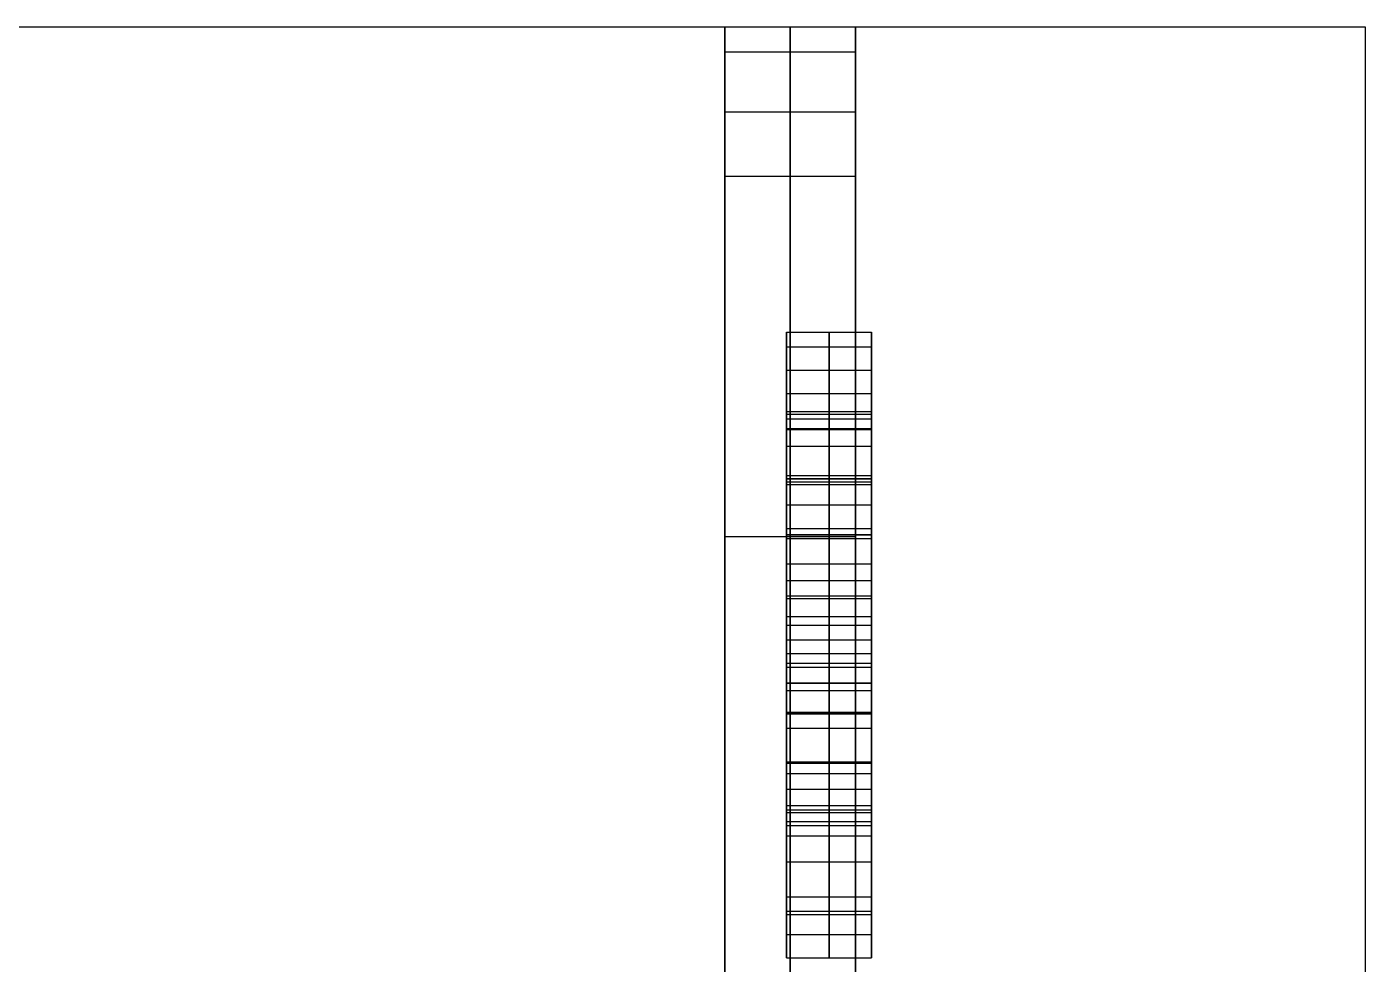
# Model space of a CAD drawing. Header units: millimetres. Extents: x -733 to 3323, y -1110 to 1290.
# Drawn here: x 575.5 to 733.1, y 289.7 to 400 of the extents above; entities that cross this region are included whole.
import ezdxf

# ---------------------------------------------------------------- set-up
doc = ezdxf.new("R2010")
doc.units = ezdxf.units.MM
for name, color, linetype, true_color in [('3d', 18, 'Continuous', 0x000000), ('Brand', 18, 'Continuous', 0x000000), ('Table', 18, 'Continuous', 0x000000)]:
    doc.layers.add(name, color=color, linetype=linetype, true_color=true_color)

msp = doc.modelspace()

# ---------------------------------------------------------------- linework, layer by layer
at = {"layer": '3d'}
for p, q in [((657.7, 7.7, 950), (657.7, 400, 950)), ((673.1, 7.7, 950), (673.1, 400, 950))]:
    msp.add_line(p, q, dxfattribs=at)
at = {"layer": '3d', "extrusion": (-1, 0, 0)}
for points in [[(657.7, 390, 700), (657.7, 400, 700), (657.7, 400, 707.69)], [(665.4, 390, 700), (665.4, 400, 700), (665.4, 400, 707.69)], [(673.1, 390, 700), (673.1, 400, 700), (673.1, 400, 707.69)]]:
    msp.add_rational_spline(points, [1, 0.707106781187, 1], degree=2, dxfattribs=at)
at = {"layer": '3d'}
for points in [[(657.7, 400, 707.69), (665.4, 400, 707.69), (673.1, 400, 707.69)], [(657.7, 400, 707.69), (657.7, 400, 930.77), (657.7, 400, 1153.85)], [(657.7, 400, 1153.85), (665.4, 400, 1153.85), (673.1, 400, 1153.85)], [(657.7, 400, 930.77), (665.4, 400, 930.77), (673.1, 400, 930.77)], [(665.4, 400, 707.69), (665.4, 400, 930.77), (665.4, 400, 1153.85)], [(673.1, 400, 707.69), (673.1, 400, 930.77), (673.1, 400, 1153.85)], [(657.7, 397.07, 702.25), (665.4, 397.07, 702.25), (673.1, 397.07, 702.25)], [(657.7, 390, 700), (665.4, 390, 700), (673.1, 390, 700)], [(657.7, 7.7, 700), (657.7, 198.85, 700), (657.7, 390, 700)], [(665.4, 7.7, 700), (665.4, 198.85, 700), (665.4, 390, 700)], [(673.1, 7.7, 700), (673.1, 198.85, 700), (673.1, 390, 700)], [(657.7, 382.43, 1186.48), (665.4, 382.43, 1186.48), (673.1, 382.43, 1186.48)], [(657.7, 340, 1200), (665.4, 340, 1200), (673.1, 340, 1200)], [(657.7, 340, 1200), (657.7, 0, 1200), (657.7, -340, 1200)], [(665.4, 340, 1200), (665.4, 0, 1200), (665.4, -340, 1200)], [(673.1, 340, 1200), (673.1, 0, 1200), (673.1, -340, 1200)]]:
    msp.add_open_spline(points, degree=2, dxfattribs=at)
at = {"layer": '3d', "extrusion": (1, 0, 0)}
for points in [[(657.7, 400, 1153.85), (657.7, 400, 1200), (657.7, 340, 1200)], [(665.4, 400, 1153.85), (665.4, 400, 1200), (665.4, 340, 1200)], [(673.1, 400, 1153.85), (673.1, 400, 1200), (673.1, 340, 1200)]]:
    msp.add_rational_spline(points, [1, 0.707106781187, 1], degree=2, dxfattribs=at)
at = {"layer": 'Brand'}
for p, q in [((664.98, 364.05, 755.22), (664.98, 354.11, 755.22)), ((674.98, 364.05, 755.22), (674.98, 354.11, 755.22)), ((664.98, 348.91, 804.89), (664.98, 354.39, 804.89)), ((674.98, 348.91, 804.89), (674.98, 354.39, 804.89)), ((664.98, 346.81, 772.3), (664.98, 346.81, 763.19)), ((664.98, 346.81, 747.24), (664.98, 346.81, 738.14)), ((674.98, 346.81, 772.3), (674.98, 346.81, 763.19)), ((674.98, 346.81, 747.24), (674.98, 346.81, 738.14)), ((664.98, 343.72, 794.49), (664.98, 343.72, 799.97)), ((664.98, 343.72, 819.55), (664.98, 343.72, 827.3)), ((674.98, 343.72, 794.49), (674.98, 343.72, 799.97)), ((674.98, 343.72, 819.55), (674.98, 343.72, 827.3)), ((664.98, 339.54, 755.22), (664.98, 329.58, 755.22)), ((674.98, 339.54, 755.22), (674.98, 329.58, 755.22)), ((664.98, 333.04, 804.89), (664.98, 338.52, 804.89)), ((674.98, 333.04, 804.89), (674.98, 338.52, 804.89)), ((664.98, 317.44, 804.89), (664.98, 311.96, 804.89)), ((674.98, 317.44, 804.89), (674.98, 311.96, 804.89)), ((664.98, 310.89, 772.2), (664.98, 310.89, 762.99)), ((664.98, 310.89, 747.46), (664.98, 310.89, 738.24)), ((674.98, 310.89, 772.2), (674.98, 310.89, 762.99)), ((674.98, 310.89, 747.46), (674.98, 310.89, 738.24)), ((664.98, 307.52, 791.03), (664.98, 307.52, 782.47)), ((674.98, 307.52, 791.03), (674.98, 307.52, 782.47)), ((664.98, 305.47, 755.22), (664.98, 295.53, 755.22)), ((674.98, 305.47, 755.22), (674.98, 295.53, 755.22)), ((664.98, 303.08, 804.89), (664.98, 297.59, 804.89)), ((674.98, 303.08, 804.89), (674.98, 297.59, 804.89))]:
    msp.add_line(p, q, dxfattribs=at)
at = {"layer": 'Brand', "extrusion": (1, 0, -2.53605e-15)}
for points in [[(346.46, 827.3), (340.97, 827.3), (325.11, 782.47), (330.59, 782.47), (334.84, 794.49), (352.59, 794.49), (356.84, 782.47), (362.32, 782.47)], [(304.78, 782.47), (290.41, 827.3), (295.9, 827.3), (307.52, 791.03), (319.14, 827.3), (324.62, 827.3), (310.26, 782.47)]]:
    msp.add_lwpolyline(points, close=True, dxfattribs=at)
at = {"layer": 'Brand', "extrusion": (1, -7.61545e-28, -5.80462e-15)}
msp.add_lwpolyline([(343.72, 819.55), (350.65, 799.97), (336.78, 799.97)], close=True, dxfattribs=at)
at = {"layer": 'Brand', "color": 18, "true_color": 0x000000, "extrusion": (-1, 0, 0)}
for points in [[(664.98, 364.05, 755.19), (664.98, 364.05, 745.76), (664.98, 356.33, 738.14), (664.98, 346.81, 738.14)], [(664.98, 346.81, 772.3), (664.98, 356.36, 772.31), (664.98, 364.05, 764.67), (664.98, 364.05, 755.19)], [(664.98, 352.71, 750.37), (664.98, 354.11, 752.49), (664.98, 354.37, 754.86), (664.98, 353.87, 757.32)], [(664.98, 346.12, 747.27), (664.98, 348.9, 747.05), (664.98, 351.16, 748.03), (664.98, 352.71, 750.37)], [(664.98, 346.81, 738.14), (664.98, 337.47, 738.14), (664.98, 329.61, 745.52), (664.98, 329.58, 755.21)], [(664.98, 339.79, 753.08), (664.98, 340.55, 749.72), (664.98, 343.03, 747.53), (664.98, 346.12, 747.27)], [(664.98, 319.3, 751.49), (664.98, 321.62, 749.17), (664.98, 323.91, 746.88), (664.98, 326.23, 744.58)], [(664.98, 326.23, 744.58), (664.98, 322.35, 739.52), (664.98, 315.09, 736.75), (664.98, 307.86, 738.84)], [(664.98, 319.13, 751.22), (664.98, 319.2, 751.29), (664.98, 319.23, 751.37), (664.98, 319.27, 751.43)], [(664.98, 313.5, 747.27), (664.98, 316.12, 747.57), (664.98, 317.97, 748.91), (664.98, 319.13, 751.22)], [(664.98, 306.47, 751.02), (664.98, 307.83, 748.39), (664.98, 310.62, 746.95), (664.98, 313.5, 747.27)]]:
    msp.add_open_spline(points, degree=3, dxfattribs=at)
at = {"layer": 'Brand', "extrusion": (-1, 0, 0)}
for points in [[(664.98, 364.05, 755.19), (664.98, 364.05, 764.67), (664.98, 356.36, 772.31), (664.98, 346.81, 772.3), (664.98, 337.4, 772.3), (664.98, 329.58, 764.86), (664.98, 329.58, 755.21), (664.98, 329.61, 745.52), (664.98, 337.47, 738.14), (664.98, 346.81, 738.14), (664.98, 356.33, 738.14), (664.98, 364.05, 745.76), (664.98, 364.05, 755.19)], [(669.98, 364.05, 755.19), (669.98, 364.05, 764.67), (669.98, 356.36, 772.31), (669.98, 346.81, 772.3), (669.98, 337.4, 772.3), (669.98, 329.58, 764.86), (669.98, 329.58, 755.21), (669.98, 329.61, 745.52), (669.98, 337.47, 738.14), (669.98, 346.81, 738.14), (669.98, 356.33, 738.14), (669.98, 364.05, 745.76), (669.98, 364.05, 755.19)], [(674.98, 364.05, 755.19), (674.98, 364.05, 764.67), (674.98, 356.36, 772.31), (674.98, 346.81, 772.3), (674.98, 337.4, 772.3), (674.98, 329.58, 764.86), (674.98, 329.58, 755.21), (674.98, 329.61, 745.52), (674.98, 337.47, 738.14), (674.98, 346.81, 738.14), (674.98, 356.33, 738.14), (674.98, 364.05, 745.76), (674.98, 364.05, 755.19)]]:
    msp.add_open_spline(points, degree=3, knots=[-4, -4, -4, -4, -3, -3, -3, -2, -2, -2, -1, -1, -1, 0, 0, 0, 0], dxfattribs=at)
at = {"layer": 'Brand'}
for points in [[(664.98, 364.05, 755.19), (669.98, 364.05, 755.19), (674.98, 364.05, 755.19)], [(664.98, 356.84, 782.47), (664.98, 359.58, 782.47), (664.98, 362.32, 782.47)], [(664.98, 362.32, 782.47), (669.98, 362.32, 782.47), (674.98, 362.32, 782.47)], [(664.98, 362.32, 782.47), (664.98, 354.39, 804.89), (664.98, 346.46, 827.3)], [(669.98, 356.84, 782.47), (669.98, 359.58, 782.47), (669.98, 362.32, 782.47)], [(669.98, 362.32, 782.47), (669.98, 354.39, 804.89), (669.98, 346.46, 827.3)], [(674.98, 356.84, 782.47), (674.98, 359.58, 782.47), (674.98, 362.32, 782.47)], [(674.98, 362.32, 782.47), (674.98, 354.39, 804.89), (674.98, 346.46, 827.3)], [(664.98, 359.58, 782.47), (669.98, 359.58, 782.47), (674.98, 359.58, 782.47)], [(664.98, 352.59, 794.49), (664.98, 354.71, 788.48), (664.98, 356.84, 782.47)], [(664.98, 356.84, 782.47), (669.98, 356.84, 782.47), (674.98, 356.84, 782.47)], [(669.98, 352.59, 794.49), (669.98, 354.71, 788.48), (669.98, 356.84, 782.47)], [(674.98, 352.59, 794.49), (674.98, 354.71, 788.48), (674.98, 356.84, 782.47)], [(664.98, 354.71, 788.48), (669.98, 354.71, 788.48), (674.98, 354.71, 788.48)], [(664.98, 354.39, 804.89), (669.98, 354.39, 804.89), (674.98, 354.39, 804.89)], [(664.98, 353.87, 757.32), (669.98, 353.87, 757.32), (674.98, 353.87, 757.32)], [(664.98, 352.71, 750.37), (669.98, 352.71, 750.37), (674.98, 352.71, 750.37)], [(664.98, 334.84, 794.49), (664.98, 343.72, 794.49), (664.98, 352.59, 794.49)], [(664.98, 352.59, 794.49), (669.98, 352.59, 794.49), (674.98, 352.59, 794.49)], [(669.98, 334.84, 794.49), (669.98, 343.72, 794.49), (669.98, 352.59, 794.49)], [(674.98, 334.84, 794.49), (674.98, 343.72, 794.49), (674.98, 352.59, 794.49)], [(664.98, 343.72, 819.55), (664.98, 347.18, 809.76), (664.98, 350.65, 799.97)], [(664.98, 350.65, 799.97), (669.98, 350.65, 799.97), (674.98, 350.65, 799.97)], [(664.98, 350.65, 799.97), (664.98, 343.72, 799.97), (664.98, 336.78, 799.97)], [(669.98, 343.72, 819.55), (669.98, 347.18, 809.76), (669.98, 350.65, 799.97)], [(669.98, 350.65, 799.97), (669.98, 343.72, 799.97), (669.98, 336.78, 799.97)], [(674.98, 343.72, 819.55), (674.98, 347.18, 809.76), (674.98, 350.65, 799.97)], [(674.98, 350.65, 799.97), (674.98, 343.72, 799.97), (674.98, 336.78, 799.97)], [(664.98, 347.18, 809.76), (669.98, 347.18, 809.76), (674.98, 347.18, 809.76)], [(664.98, 346.85, 763.19), (669.98, 346.85, 763.19), (674.98, 346.85, 763.19)], [(664.98, 346.81, 772.3), (669.98, 346.81, 772.3), (674.98, 346.81, 772.3)], [(664.98, 346.81, 738.14), (669.98, 346.81, 738.14), (674.98, 346.81, 738.14)], [(664.98, 346.46, 827.3), (664.98, 343.72, 827.3), (664.98, 340.97, 827.3)], [(664.98, 346.46, 827.3), (669.98, 346.46, 827.3), (674.98, 346.46, 827.3)], [(664.98, 346.12, 747.27), (669.98, 346.12, 747.27), (674.98, 346.12, 747.27)], [(669.98, 346.46, 827.3), (669.98, 343.72, 827.3), (669.98, 340.97, 827.3)], [(674.98, 346.46, 827.3), (674.98, 343.72, 827.3), (674.98, 340.97, 827.3)], [(664.98, 343.72, 819.55), (669.98, 343.72, 819.55), (674.98, 343.72, 819.55)], [(664.98, 336.78, 799.97), (664.98, 340.25, 809.76), (664.98, 343.72, 819.55)], [(664.98, 343.72, 827.3), (669.98, 343.72, 827.3), (674.98, 343.72, 827.3)], [(664.98, 343.72, 794.49), (669.98, 343.72, 794.49), (674.98, 343.72, 794.49)], [(664.98, 343.72, 799.97), (669.98, 343.72, 799.97), (674.98, 343.72, 799.97)], [(669.98, 336.78, 799.97), (669.98, 340.25, 809.76), (669.98, 343.72, 819.55)], [(674.98, 336.78, 799.97), (674.98, 340.25, 809.76), (674.98, 343.72, 819.55)], [(664.98, 340.97, 827.3), (669.98, 340.97, 827.3), (674.98, 340.97, 827.3)], [(664.98, 340.97, 827.3), (664.98, 333.04, 804.89), (664.98, 325.11, 782.47)], [(669.98, 340.97, 827.3), (669.98, 333.04, 804.89), (669.98, 325.11, 782.47)], [(674.98, 340.97, 827.3), (674.98, 333.04, 804.89), (674.98, 325.11, 782.47)], [(664.98, 340.25, 809.76), (669.98, 340.25, 809.76), (674.98, 340.25, 809.76)], [(664.98, 340.22, 758.72), (669.98, 340.22, 758.72), (674.98, 340.22, 758.72)], [(664.98, 339.79, 753.08), (669.98, 339.79, 753.08), (674.98, 339.79, 753.08)], [(664.98, 336.78, 799.97), (669.98, 336.78, 799.97), (674.98, 336.78, 799.97)], [(664.98, 330.59, 782.47), (664.98, 332.72, 788.48), (664.98, 334.84, 794.49)], [(664.98, 334.84, 794.49), (669.98, 334.84, 794.49), (674.98, 334.84, 794.49)], [(669.98, 330.59, 782.47), (669.98, 332.72, 788.48), (669.98, 334.84, 794.49)], [(674.98, 330.59, 782.47), (674.98, 332.72, 788.48), (674.98, 334.84, 794.49)], [(664.98, 333.04, 804.89), (669.98, 333.04, 804.89), (674.98, 333.04, 804.89)], [(664.98, 332.72, 788.48), (669.98, 332.72, 788.48), (674.98, 332.72, 788.48)], [(664.98, 325.11, 782.47), (664.98, 327.85, 782.47), (664.98, 330.59, 782.47)], [(664.98, 330.59, 782.47), (669.98, 330.59, 782.47), (674.98, 330.59, 782.47)], [(664.98, 329.58, 755.21), (669.98, 329.58, 755.21), (674.98, 329.58, 755.21)], [(669.98, 325.11, 782.47), (669.98, 327.85, 782.47), (669.98, 330.59, 782.47)], [(674.98, 325.11, 782.47), (674.98, 327.85, 782.47), (674.98, 330.59, 782.47)], [(664.98, 327.85, 782.47), (669.98, 327.85, 782.47), (674.98, 327.85, 782.47)], [(664.98, 326.26, 765.78), (669.98, 326.26, 765.78), (674.98, 326.26, 765.78)], [(664.98, 326.23, 744.58), (669.98, 326.23, 744.58), (674.98, 326.23, 744.58)], [(664.98, 325.11, 782.47), (669.98, 325.11, 782.47), (674.98, 325.11, 782.47)], [(664.98, 310.26, 782.47), (664.98, 317.44, 804.89), (664.98, 324.62, 827.3)], [(664.98, 324.62, 827.3), (669.98, 324.62, 827.3), (674.98, 324.62, 827.3)], [(664.98, 324.62, 827.3), (664.98, 321.88, 827.3), (664.98, 319.14, 827.3)], [(669.98, 310.26, 782.47), (669.98, 317.44, 804.89), (669.98, 324.62, 827.3)], [(669.98, 324.62, 827.3), (669.98, 321.88, 827.3), (669.98, 319.14, 827.3)], [(674.98, 310.26, 782.47), (674.98, 317.44, 804.89), (674.98, 324.62, 827.3)], [(674.98, 324.62, 827.3), (674.98, 321.88, 827.3), (674.98, 319.14, 827.3)], [(664.98, 322.81, 762.36), (669.98, 322.81, 762.36), (674.98, 322.81, 762.36)], [(664.98, 322.76, 748.03), (669.98, 322.76, 748.03), (674.98, 322.76, 748.03)], [(664.98, 321.88, 827.3), (669.98, 321.88, 827.3), (674.98, 321.88, 827.3)], [(664.98, 319.33, 758.9), (669.98, 319.33, 758.9), (674.98, 319.33, 758.9)], [(664.98, 319.3, 751.49), (669.98, 319.3, 751.49), (674.98, 319.3, 751.49)], [(664.98, 319.28, 751.46), (669.98, 319.28, 751.46), (674.98, 319.28, 751.46)], [(664.98, 319.27, 751.43), (669.98, 319.27, 751.43), (674.98, 319.27, 751.43)], [(664.98, 319.21, 751.33), (669.98, 319.21, 751.33), (674.98, 319.21, 751.33)], [(664.98, 319.21, 759.1), (669.98, 319.21, 759.1), (674.98, 319.21, 759.1)], [(664.98, 319.14, 827.3), (669.98, 319.14, 827.3), (674.98, 319.14, 827.3)], [(664.98, 319.14, 827.3), (664.98, 313.33, 809.17), (664.98, 307.52, 791.03)], [(664.98, 319.13, 751.22), (669.98, 319.13, 751.22), (674.98, 319.13, 751.22)], [(664.98, 319.13, 759.28), (669.98, 319.13, 759.28), (674.98, 319.13, 759.28)], [(669.98, 319.14, 827.3), (669.98, 313.33, 809.17), (669.98, 307.52, 791.03)], [(674.98, 319.14, 827.3), (674.98, 313.33, 809.17), (674.98, 307.52, 791.03)], [(664.98, 317.44, 804.89), (669.98, 317.44, 804.89), (674.98, 317.44, 804.89)], [(664.98, 313.5, 747.27), (669.98, 313.5, 747.27), (674.98, 313.5, 747.27)], [(664.98, 313.33, 809.17), (669.98, 313.33, 809.17), (674.98, 313.33, 809.17)], [(664.98, 312.11, 763.19), (669.98, 312.11, 763.19), (674.98, 312.11, 763.19)], [(664.98, 304.78, 782.47), (664.98, 307.52, 782.47), (664.98, 310.26, 782.47)], [(664.98, 310.26, 782.47), (669.98, 310.26, 782.47), (674.98, 310.26, 782.47)], [(669.98, 304.78, 782.47), (669.98, 307.52, 782.47), (669.98, 310.26, 782.47)], [(674.98, 304.78, 782.47), (674.98, 307.52, 782.47), (674.98, 310.26, 782.47)], [(664.98, 308.36, 771.75), (669.98, 308.36, 771.75), (674.98, 308.36, 771.75)], [(664.98, 307.86, 738.84), (669.98, 307.86, 738.84), (674.98, 307.86, 738.84)], [(664.98, 307.52, 791.03), (669.98, 307.52, 791.03), (674.98, 307.52, 791.03)], [(664.98, 307.52, 791.03), (664.98, 301.71, 809.17), (664.98, 295.9, 827.3)], [(664.98, 307.52, 782.47), (669.98, 307.52, 782.47), (674.98, 307.52, 782.47)], [(669.98, 307.52, 791.03), (669.98, 301.71, 809.17), (669.98, 295.9, 827.3)], [(674.98, 307.52, 791.03), (674.98, 301.71, 809.17), (674.98, 295.9, 827.3)], [(664.98, 306.47, 751.02), (669.98, 306.47, 751.02), (674.98, 306.47, 751.02)], [(664.98, 306.01, 758.36), (669.98, 306.01, 758.36), (674.98, 306.01, 758.36)], [(664.98, 304.78, 782.47), (669.98, 304.78, 782.47), (674.98, 304.78, 782.47)], [(664.98, 290.41, 827.3), (664.98, 297.59, 804.89), (664.98, 304.78, 782.47)], [(669.98, 290.41, 827.3), (669.98, 297.59, 804.89), (669.98, 304.78, 782.47)], [(674.98, 290.41, 827.3), (674.98, 297.59, 804.89), (674.98, 304.78, 782.47)], [(664.98, 301.71, 809.17), (669.98, 301.71, 809.17), (674.98, 301.71, 809.17)], [(664.98, 297.59, 804.89), (669.98, 297.59, 804.89), (674.98, 297.59, 804.89)], [(664.98, 295.9, 827.3), (669.98, 295.9, 827.3), (674.98, 295.9, 827.3)], [(664.98, 295.9, 827.3), (664.98, 293.16, 827.3), (664.98, 290.41, 827.3)], [(664.98, 295.53, 755.73), (669.98, 295.53, 755.73), (674.98, 295.53, 755.73)], [(669.98, 295.9, 827.3), (669.98, 293.16, 827.3), (669.98, 290.41, 827.3)], [(674.98, 295.9, 827.3), (674.98, 293.16, 827.3), (674.98, 290.41, 827.3)], [(664.98, 293.16, 827.3), (669.98, 293.16, 827.3), (674.98, 293.16, 827.3)], [(664.98, 290.41, 827.3), (669.98, 290.41, 827.3), (674.98, 290.41, 827.3)]]:
    msp.add_open_spline(points, degree=2, dxfattribs=at)
at = {"layer": 'Brand', "extrusion": (1, 0, 0)}
for points, knots in [([(664.98, 346.85, 763.19), (664.98, 350.33, 763.19), (664.98, 353.18, 760.83), (664.98, 353.87, 757.32), (664.98, 354.37, 754.86), (664.98, 354.11, 752.49), (664.98, 352.71, 750.37), (664.98, 351.16, 748.03), (664.98, 348.9, 747.05), (664.98, 346.12, 747.27), (664.98, 343.03, 747.53), (664.98, 340.55, 749.72), (664.98, 339.79, 753.08), (664.98, 339.36, 755), (664.98, 339.49, 756.89), (664.98, 340.22, 758.72), (664.98, 341.34, 761.52), (664.98, 343.83, 763.19), (664.98, 346.85, 763.19)], [0, 0, 0, 0, 1, 1, 1, 2, 2, 2, 3, 3, 3, 4, 4, 4, 5, 5, 5, 6, 6, 6, 6]), ([(669.98, 346.85, 763.19), (669.98, 350.33, 763.19), (669.98, 353.18, 760.83), (669.98, 353.87, 757.32), (669.98, 354.37, 754.86), (669.98, 354.11, 752.49), (669.98, 352.71, 750.37), (669.98, 351.16, 748.03), (669.98, 348.9, 747.05), (669.98, 346.12, 747.27), (669.98, 343.03, 747.53), (669.98, 340.55, 749.72), (669.98, 339.79, 753.08), (669.98, 339.36, 755), (669.98, 339.49, 756.89), (669.98, 340.22, 758.72), (669.98, 341.34, 761.52), (669.98, 343.83, 763.19), (669.98, 346.85, 763.19)], [0, 0, 0, 0, 1, 1, 1, 2, 2, 2, 3, 3, 3, 4, 4, 4, 5, 5, 5, 6, 6, 6, 6]), ([(674.98, 346.85, 763.19), (674.98, 350.33, 763.19), (674.98, 353.18, 760.83), (674.98, 353.87, 757.32), (674.98, 354.37, 754.86), (674.98, 354.11, 752.49), (674.98, 352.71, 750.37), (674.98, 351.16, 748.03), (674.98, 348.9, 747.05), (674.98, 346.12, 747.27), (674.98, 343.03, 747.53), (674.98, 340.55, 749.72), (674.98, 339.79, 753.08), (674.98, 339.36, 755), (674.98, 339.49, 756.89), (674.98, 340.22, 758.72), (674.98, 341.34, 761.52), (674.98, 343.83, 763.19), (674.98, 346.85, 763.19)], [0, 0, 0, 0, 1, 1, 1, 2, 2, 2, 3, 3, 3, 4, 4, 4, 5, 5, 5, 6, 6, 6, 6]), ([(664.98, 326.26, 765.78), (664.98, 322.78, 770.41), (664.98, 315.85, 773.64), (664.98, 308.36, 771.75), (664.98, 301.1, 769.92), (664.98, 295.73, 763.23), (664.98, 295.53, 755.73), (664.98, 295.33, 747.85), (664.98, 300.47, 740.99), (664.98, 307.86, 738.84), (664.98, 315.09, 736.75), (664.98, 322.35, 739.52), (664.98, 326.23, 744.58)], [-5, -5, -5, -5, -4, -4, -4, -3, -3, -3, -2, -2, -2, -1, -1, -1, -1]), ([(669.98, 326.26, 765.78), (669.98, 322.78, 770.41), (669.98, 315.85, 773.64), (669.98, 308.36, 771.75), (669.98, 301.1, 769.92), (669.98, 295.73, 763.23), (669.98, 295.53, 755.73), (669.98, 295.33, 747.85), (669.98, 300.47, 740.99), (669.98, 307.86, 738.84), (669.98, 315.09, 736.75), (669.98, 322.35, 739.52), (669.98, 326.23, 744.58)], [-5, -5, -5, -5, -4, -4, -4, -3, -3, -3, -2, -2, -2, -1, -1, -1, -1]), ([(674.98, 326.26, 765.78), (674.98, 322.78, 770.41), (674.98, 315.85, 773.64), (674.98, 308.36, 771.75), (674.98, 301.1, 769.92), (674.98, 295.73, 763.23), (674.98, 295.53, 755.73), (674.98, 295.33, 747.85), (674.98, 300.47, 740.99), (674.98, 307.86, 738.84), (674.98, 315.09, 736.75), (674.98, 322.35, 739.52), (674.98, 326.23, 744.58)], [-5, -5, -5, -5, -4, -4, -4, -3, -3, -3, -2, -2, -2, -1, -1, -1, -1]), ([(664.98, 319.13, 751.22), (664.98, 317.97, 748.91), (664.98, 316.12, 747.57), (664.98, 313.5, 747.27), (664.98, 310.62, 746.95), (664.98, 307.83, 748.39), (664.98, 306.47, 751.02), (664.98, 305.28, 753.39), (664.98, 305.18, 755.86), (664.98, 306.01, 758.36), (664.98, 306.94, 761.09), (664.98, 309.39, 763.02), (664.98, 312.11, 763.19), (664.98, 315.22, 763.38), (664.98, 317.78, 761.96), (664.98, 319.13, 759.28)], [-12, -12, -12, -12, -11, -11, -11, -10, -10, -10, -9, -9, -9, -8, -8, -8, -7, -7, -7, -7]), ([(669.98, 319.13, 751.22), (669.98, 317.97, 748.91), (669.98, 316.12, 747.57), (669.98, 313.5, 747.27), (669.98, 310.62, 746.95), (669.98, 307.83, 748.39), (669.98, 306.47, 751.02), (669.98, 305.28, 753.39), (669.98, 305.18, 755.86), (669.98, 306.01, 758.36), (669.98, 306.94, 761.09), (669.98, 309.39, 763.02), (669.98, 312.11, 763.19), (669.98, 315.22, 763.38), (669.98, 317.78, 761.96), (669.98, 319.13, 759.28)], [-12, -12, -12, -12, -11, -11, -11, -10, -10, -10, -9, -9, -9, -8, -8, -8, -7, -7, -7, -7]), ([(674.98, 319.13, 751.22), (674.98, 317.97, 748.91), (674.98, 316.12, 747.57), (674.98, 313.5, 747.27), (674.98, 310.62, 746.95), (674.98, 307.83, 748.39), (674.98, 306.47, 751.02), (674.98, 305.28, 753.39), (674.98, 305.18, 755.86), (674.98, 306.01, 758.36), (674.98, 306.94, 761.09), (674.98, 309.39, 763.02), (674.98, 312.11, 763.19), (674.98, 315.22, 763.38), (674.98, 317.78, 761.96), (674.98, 319.13, 759.28)], [-12, -12, -12, -12, -11, -11, -11, -10, -10, -10, -9, -9, -9, -8, -8, -8, -7, -7, -7, -7])]:
    msp.add_open_spline(points, degree=3, knots=knots, dxfattribs=at)
at = {"layer": 'Brand', "color": 18, "true_color": 0x000000, "extrusion": (1, 0, 0)}
for points in [[(664.98, 353.87, 757.32), (664.98, 353.18, 760.83), (664.98, 350.33, 763.19), (664.98, 346.85, 763.19)], [(664.98, 346.85, 763.19), (664.98, 343.83, 763.19), (664.98, 341.34, 761.52), (664.98, 340.22, 758.72)], [(664.98, 329.58, 755.21), (664.98, 329.58, 764.86), (664.98, 337.4, 772.3), (664.98, 346.81, 772.3)], [(664.98, 340.22, 758.72), (664.98, 339.49, 756.89), (664.98, 339.36, 755), (664.98, 339.79, 753.08)], [(664.98, 308.36, 771.75), (664.98, 315.85, 773.64), (664.98, 322.78, 770.41), (664.98, 326.26, 765.78)], [(664.98, 326.26, 765.78), (664.98, 323.97, 763.5), (664.98, 321.65, 761.22), (664.98, 319.33, 758.9)], [(664.98, 319.33, 758.9), (664.98, 319.23, 759.05), (664.98, 319.17, 759.16), (664.98, 319.13, 759.28)], [(664.98, 319.27, 751.43), (664.98, 319.27, 751.46), (664.98, 319.3, 751.47), (664.98, 319.3, 751.49)], [(664.98, 319.13, 759.28), (664.98, 317.78, 761.96), (664.98, 315.22, 763.38), (664.98, 312.11, 763.19)], [(664.98, 312.11, 763.19), (664.98, 309.39, 763.02), (664.98, 306.94, 761.09), (664.98, 306.01, 758.36)], [(664.98, 295.53, 755.73), (664.98, 295.73, 763.23), (664.98, 301.1, 769.92), (664.98, 308.36, 771.75)], [(664.98, 307.86, 738.84), (664.98, 300.47, 740.99), (664.98, 295.33, 747.85), (664.98, 295.53, 755.73)], [(664.98, 306.01, 758.36), (664.98, 305.18, 755.86), (664.98, 305.28, 753.39), (664.98, 306.47, 751.02)]]:
    msp.add_open_spline(points, degree=3, dxfattribs=at)
at = {"layer": 'Brand', "extrusion": (1, 0, 0)}
for points in [[(664.98, 319.33, 758.9), (664.98, 321.65, 761.22), (664.98, 323.97, 763.5), (664.98, 326.26, 765.78)], [(669.98, 319.33, 758.9), (669.98, 321.65, 761.22), (669.98, 323.97, 763.5), (669.98, 326.26, 765.78)], [(674.98, 319.33, 758.9), (674.98, 321.65, 761.22), (674.98, 323.97, 763.5), (674.98, 326.26, 765.78)], [(664.98, 319.13, 759.28), (664.98, 319.17, 759.16), (664.98, 319.23, 759.05), (664.98, 319.33, 758.9)], [(664.98, 319.3, 751.49), (664.98, 319.3, 751.47), (664.98, 319.27, 751.46), (664.98, 319.27, 751.43)], [(669.98, 319.13, 759.28), (669.98, 319.17, 759.16), (669.98, 319.23, 759.05), (669.98, 319.33, 758.9)], [(669.98, 319.3, 751.49), (669.98, 319.3, 751.47), (669.98, 319.27, 751.46), (669.98, 319.27, 751.43)], [(674.98, 319.13, 759.28), (674.98, 319.17, 759.16), (674.98, 319.23, 759.05), (674.98, 319.33, 758.9)], [(674.98, 319.3, 751.49), (674.98, 319.3, 751.47), (674.98, 319.27, 751.46), (674.98, 319.27, 751.43)]]:
    msp.add_open_spline(points, degree=3, dxfattribs=at)
at = {"layer": 'Brand', "extrusion": (-1, 0, 0)}
for points in [[(664.98, 326.23, 744.58), (664.98, 323.91, 746.88), (664.98, 321.62, 749.17), (664.98, 319.3, 751.49)], [(669.98, 326.23, 744.58), (669.98, 323.91, 746.88), (669.98, 321.62, 749.17), (669.98, 319.3, 751.49)], [(674.98, 326.23, 744.58), (674.98, 323.91, 746.88), (674.98, 321.62, 749.17), (674.98, 319.3, 751.49)], [(664.98, 319.27, 751.43), (664.98, 319.23, 751.37), (664.98, 319.2, 751.29), (664.98, 319.13, 751.22)], [(669.98, 319.27, 751.43), (669.98, 319.23, 751.37), (669.98, 319.2, 751.29), (669.98, 319.13, 751.22)], [(674.98, 319.27, 751.43), (674.98, 319.23, 751.37), (674.98, 319.2, 751.29), (674.98, 319.13, 751.22)]]:
    msp.add_open_spline(points, degree=3, dxfattribs=at)
at = {"layer": 'Table'}
for points in [[(-733.1, 400, 700), (0, 400, 700), (733.1, 400, 700)], [(-733.1, 400, 680), (0, 400, 680), (733.1, 400, 680)], [(-733.1, 400, 690), (0, 400, 690), (733.1, 400, 690)], [(733.1, 400, 700), (733.1, 400, 690), (733.1, 400, 680)], [(733.1, 400, 700), (733.1, 0, 700), (733.1, -400, 700)], [(733.1, 400, 680), (733.1, 0, 680), (733.1, -400, 680)], [(733.1, 400, 690), (733.1, 0, 690), (733.1, -400, 690)]]:
    msp.add_open_spline(points, degree=2, dxfattribs=at)

doc.saveas('drawing.dxf')
